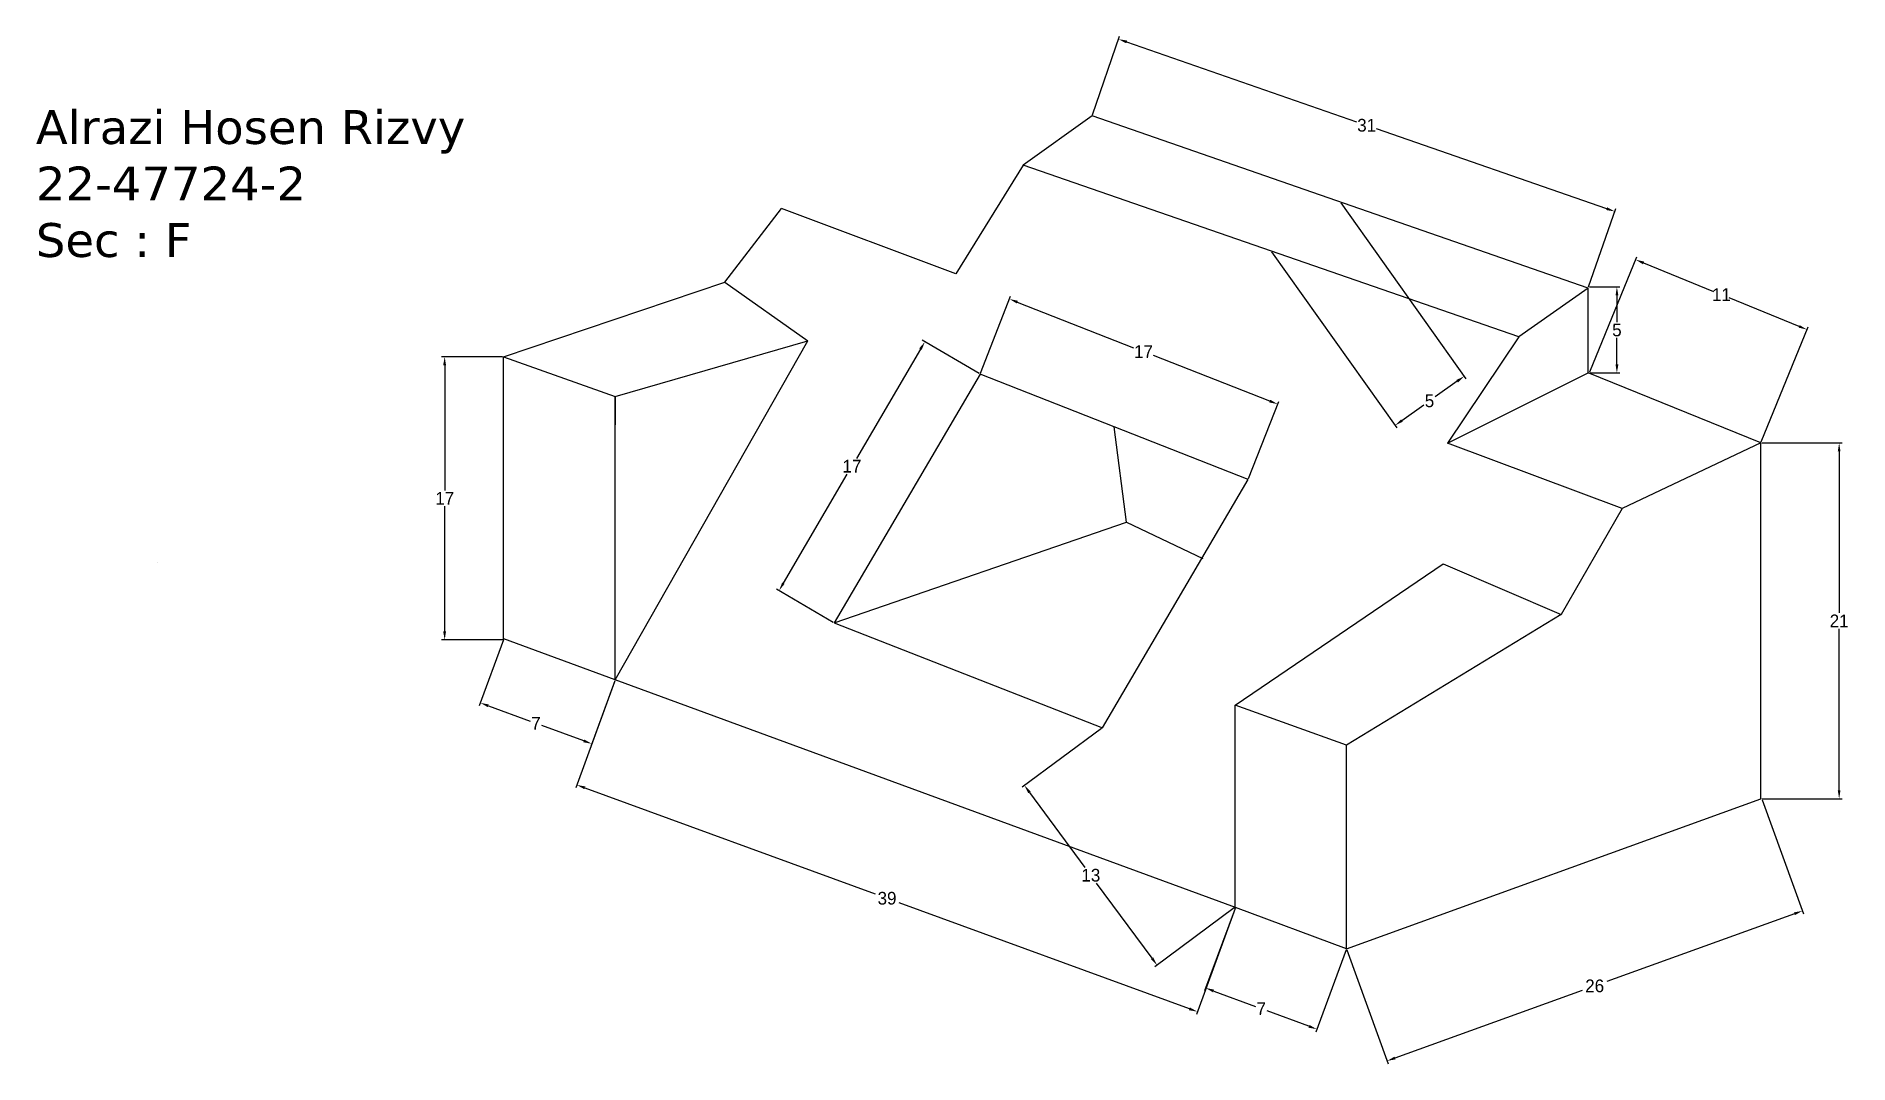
# Model space of a CAD drawing. Header units: inches. Extents: x -33 to 74, y 6 to 66.
import ezdxf

# ---------------------------------------------------------------- set-up
doc = ezdxf.new("R2010")
doc.units = ezdxf.units.IN
doc.header["$MEASUREMENT"] = 0
doc.dimstyles.get("Standard").update_dxf_attribs({"dimtxt": 0.75, "dimasz": 0.5, "dimexe": 0.18, "dimexo": 0.0625, "dimgap": 0.09, "dimtad": 0, "dimtih": 1, "dimtoh": 1, "dimdec": 0, "dimzin": 0, "dimdsep": 46, "dimtxsty": 'Standard', "dimcen": 0.09, "dimclrd": 4, "dimclre": 4, "dimclrt": 3, "dimadec": 0, "dimazin": 0, "dimtfac": 1, "dimtdec": 0, "dimtofl": 0, "dimtmove": 0, "dimatfit": 3, "dimfxl": 1, "dimtfillclr": 3, "dimtolj": 1, "dimtzin": 0, "dimarcsym": 0})

# ---------------------------------------------------------------- blocks, each defined once
blk = doc.blocks.new('*D2')
at = {"color": 4, "lineweight": -2}
for p, q in [((-4.96, 30.76), (-6.39, 26.87)), ((1.61, 28.35), (0.19, 24.46)), ((-5.85, 26.87), (-3.38, 25.96)), ((-0.22, 24.8), (-2.7, 25.71))]:
    blk.add_line(p, q, dxfattribs=at)
at = {"color": 4}
for points in [[(-5.83, 26.95), (-5.88, 26.79), (-6.32, 27.04)], [(-0.19, 24.88), (-0.25, 24.72), (0.25, 24.63)]]:
    blk.add_solid(points, dxfattribs=at)
at = {"layer": 'Defpoints', "color": 0}
for p in [(-4.94, 30.82), (1.63, 28.41), (0.25, 24.63)]:
    blk.add_point(p, dxfattribs=at)
at = {"color": 3, "insert": (-3.04, 25.84), "char_height": 0.75, "attachment_point": 5}
blk.add_mtext('\\A1;7', dxfattribs=at)
blk = doc.blocks.new('*D3')
at = {"color": 4, "lineweight": -2}
for p, q in [((1.59, 28.29), (-0.69, 22.03)), ((-0.16, 22.03), (16.97, 15.77)), ((35.53, 8.99), (18.4, 15.25)), ((38.22, 14.91), (35.94, 8.65))]:
    blk.add_line(p, q, dxfattribs=at)
at = {"color": 4}
for points in [[(-0.13, 22.11), (-0.19, 21.95), (-0.63, 22.2)], [(35.56, 9.07), (35.5, 8.91), (36, 8.82)]]:
    blk.add_solid(points, dxfattribs=at)
at = {"layer": 'Defpoints', "color": 0}
for p in [(1.61, 28.35), (38.24, 14.97), (36, 8.82)]:
    blk.add_point(p, dxfattribs=at)
at = {"color": 3, "insert": (17.68, 15.51), "char_height": 0.75, "attachment_point": 5}
blk.add_mtext('\\A1;39', dxfattribs=at)
blk = doc.blocks.new('*D4')
at = {"color": 4, "lineweight": -2}
for p, q in [((38.22, 14.91), (36.42, 10.05)), ((44.79, 12.48), (42.99, 7.62)), ((36.96, 10.04), (39.43, 9.13)), ((42.58, 7.96), (40.11, 8.88))]:
    blk.add_line(p, q, dxfattribs=at)
at = {"color": 4}
for points in [[(36.99, 10.12), (36.93, 9.96), (36.49, 10.22)], [(42.61, 8.04), (42.55, 7.88), (43.05, 7.79)]]:
    blk.add_solid(points, dxfattribs=at)
at = {"layer": 'Defpoints', "color": 0}
for p in [(38.24, 14.97), (44.81, 12.54), (43.05, 7.79)]:
    blk.add_point(p, dxfattribs=at)
at = {"color": 3, "insert": (39.77, 9), "char_height": 0.75, "attachment_point": 5}
blk.add_mtext('\\A1;7', dxfattribs=at)
blk = doc.blocks.new('*D5')
at = {"color": 4, "lineweight": -2}
for p, q in [((29.8, 61.74), (31.41, 66.37)), ((31.82, 66.04), (45.4, 61.32)), ((60.16, 56.2), (46.58, 60.92)), ((59.08, 51.58), (60.69, 56.21))]:
    blk.add_line(p, q, dxfattribs=at)
at = {"color": 4}
for points in [[(31.85, 66.12), (31.79, 65.96), (31.35, 66.2)], [(60.19, 56.28), (60.13, 56.12), (60.63, 56.04)]]:
    blk.add_solid(points, dxfattribs=at)
at = {"layer": 'Defpoints', "color": 0}
for p in [(29.78, 61.68), (60.63, 56.04), (59.06, 51.52)]:
    blk.add_point(p, dxfattribs=at)
at = {"color": 3, "insert": (45.99, 61.12), "char_height": 0.75, "attachment_point": 5}
blk.add_mtext('\\A1;31', dxfattribs=at)
blk = doc.blocks.new('*D6')
at = {"color": 4, "lineweight": -2}
for p, q in [((59.15, 51.58), (60.94, 51.58)), ((60.76, 51.08), (60.76, 49.51)), ((60.76, 47.01), (60.76, 48.58)), ((59.15, 46.51), (60.94, 46.51))]:
    blk.add_line(p, q, dxfattribs=at)
at = {"color": 4}
for points in [[(60.68, 51.08), (60.85, 51.08), (60.76, 51.58)], [(60.68, 47.01), (60.85, 47.01), (60.76, 46.51)]]:
    blk.add_solid(points, dxfattribs=at)
at = {"layer": 'Defpoints', "color": 0}
for p in [(59.08, 51.58), (59.08, 46.51), (60.76, 46.51)]:
    blk.add_point(p, dxfattribs=at)
at = {"color": 3, "insert": (60.76, 49.04), "char_height": 0.75, "attachment_point": 5}
blk.add_mtext('\\A1;5', dxfattribs=at)
blk = doc.blocks.new('*D7')
at = {"color": 4, "lineweight": -2}
for p, q in [((59.17, 46.57), (61.94, 53.36)), ((62.34, 53), (66.46, 51.32)), ((71.52, 49.25), (67.39, 50.94)), ((69.28, 42.44), (72.05, 49.23))]:
    blk.add_line(p, q, dxfattribs=at)
at = {"color": 4}
for points in [[(62.37, 53.08), (62.3, 52.92), (61.87, 53.19)], [(71.55, 49.33), (71.49, 49.18), (71.98, 49.07)]]:
    blk.add_solid(points, dxfattribs=at)
at = {"layer": 'Defpoints', "color": 0}
for p in [(71.98, 49.07), (59.15, 46.51), (69.26, 42.38)]:
    blk.add_point(p, dxfattribs=at)
at = {"color": 3, "insert": (66.93, 51.13), "char_height": 0.75, "attachment_point": 5}
blk.add_mtext('\\A1;11', dxfattribs=at)
blk = doc.blocks.new('*D8')
at = {"color": 4, "lineweight": -2}
for p, q in [((69.32, 42.38), (74.06, 42.38)), ((73.88, 41.88), (73.88, 32.35)), ((73.88, 21.88), (73.88, 31.42)), ((69.32, 21.38), (74.06, 21.38))]:
    blk.add_line(p, q, dxfattribs=at)
at = {"color": 4}
for points in [[(73.8, 41.88), (73.96, 41.88), (73.88, 42.38)], [(73.8, 21.88), (73.96, 21.88), (73.88, 21.38)]]:
    blk.add_solid(points, dxfattribs=at)
at = {"layer": 'Defpoints', "color": 0}
for p in [(69.26, 42.38), (69.26, 21.38), (73.88, 21.38)]:
    blk.add_point(p, dxfattribs=at)
at = {"color": 3, "insert": (73.88, 31.88), "char_height": 0.75, "attachment_point": 5}
blk.add_mtext('\\A1;21', dxfattribs=at)
blk = doc.blocks.new('*D9')
at = {"color": 4, "lineweight": -2}
for p, q in [((69.34, 21.33), (71.77, 14.6)), ((71.24, 14.6), (60.17, 10.6)), ((44.83, 12.48), (47.26, 5.75)), ((47.67, 6.09), (58.74, 10.09))]:
    blk.add_line(p, q, dxfattribs=at)
at = {"color": 4}
for points in [[(71.21, 14.68), (71.27, 14.52), (71.71, 14.77)], [(47.64, 6.17), (47.7, 6.01), (47.2, 5.92)]]:
    blk.add_solid(points, dxfattribs=at)
at = {"layer": 'Defpoints', "color": 0}
for p in [(69.32, 21.38), (71.71, 14.77), (44.81, 12.54)]:
    blk.add_point(p, dxfattribs=at)
at = {"color": 3, "insert": (59.45, 10.34), "char_height": 0.75, "attachment_point": 5}
blk.add_mtext('\\A1;26', dxfattribs=at)
blk = doc.blocks.new('*D10')
at = {"color": 4, "lineweight": -2}
for p, q in [((23.11, 46.47), (19.75, 48.44)), ((19.66, 47.91), (15.88, 41.47)), ((11.56, 34.1), (15.33, 40.54)), ((14.51, 31.79), (11.15, 33.76))]:
    blk.add_line(p, q, dxfattribs=at)
at = {"color": 4}
for points in [[(19.58, 47.96), (19.73, 47.87), (19.91, 48.34)], [(11.49, 34.14), (11.63, 34.06), (11.31, 33.67)]]:
    blk.add_solid(points, dxfattribs=at)
at = {"layer": 'Defpoints', "color": 0}
for p in [(19.91, 48.34), (23.17, 46.44), (14.56, 31.76)]:
    blk.add_point(p, dxfattribs=at)
at = {"color": 3, "insert": (15.61, 41.01), "char_height": 0.75, "attachment_point": 5}
blk.add_mtext('\\A1;17', dxfattribs=at)
blk = doc.blocks.new('*D11')
at = {"color": 4, "lineweight": -2}
for p, q in [((23.19, 46.49), (24.97, 51.04)), ((25.37, 50.69), (32.23, 48)), ((40.27, 44.85), (33.41, 47.54)), ((39.02, 40.29), (40.8, 44.83))]:
    blk.add_line(p, q, dxfattribs=at)
at = {"color": 4}
for points in [[(25.4, 50.77), (25.34, 50.61), (24.91, 50.87)], [(40.3, 44.93), (40.24, 44.77), (40.73, 44.67)]]:
    blk.add_solid(points, dxfattribs=at)
at = {"layer": 'Defpoints', "color": 0}
for p in [(23.17, 46.44), (40.73, 44.67), (38.99, 40.23)]:
    blk.add_point(p, dxfattribs=at)
at = {"color": 3, "insert": (32.82, 47.77), "char_height": 0.75, "attachment_point": 5}
blk.add_mtext('\\A1;17', dxfattribs=at)
blk = doc.blocks.new('*D12')
at = {"color": 4, "lineweight": -2}
for p, q in [((30.34, 25.53), (25.65, 22.06)), ((26.09, 21.76), (29.36, 17.33)), ((33.32, 11.97), (30.05, 16.4)), ((38.17, 14.94), (33.48, 11.47))]:
    blk.add_line(p, q, dxfattribs=at)
at = {"color": 4}
for points in [[(26.16, 21.81), (26.02, 21.71), (25.79, 22.17)], [(33.39, 12.02), (33.26, 11.93), (33.62, 11.57)]]:
    blk.add_solid(points, dxfattribs=at)
at = {"layer": 'Defpoints', "color": 0}
for p in [(30.39, 25.57), (38.22, 14.97), (33.62, 11.57)]:
    blk.add_point(p, dxfattribs=at)
at = {"color": 3, "insert": (29.71, 16.87), "char_height": 0.75, "attachment_point": 5}
blk.add_mtext('\\A1;13', dxfattribs=at)
blk = doc.blocks.new('*D13')
at = {"color": 4, "lineweight": -2}
for p, q in [((-5.02, 47.46), (-8.61, 47.46)), ((-8.43, 46.96), (-8.43, 39.58)), ((-8.43, 31.26), (-8.43, 38.65)), ((-5.02, 30.76), (-8.61, 30.76))]:
    blk.add_line(p, q, dxfattribs=at)
at = {"color": 4}
for points in [[(-8.52, 46.96), (-8.35, 46.96), (-8.43, 47.46)], [(-8.52, 31.26), (-8.35, 31.26), (-8.43, 30.76)]]:
    blk.add_solid(points, dxfattribs=at)
at = {"layer": 'Defpoints', "color": 0}
for p in [(-8.43, 47.46), (-4.96, 47.46), (-4.96, 30.76)]:
    blk.add_point(p, dxfattribs=at)
at = {"color": 3, "insert": (-8.43, 39.11), "char_height": 0.75, "attachment_point": 5}
blk.add_mtext('\\A1;17', dxfattribs=at)
blk = doc.blocks.new('*D14')
at = {"color": 4, "lineweight": -2}
for p, q in [((44.46, 56.55), (51.84, 46.16)), ((40.38, 53.65), (47.77, 43.27)), ((51.33, 46.02), (50.04, 45.1)), ((48.07, 43.7), (49.36, 44.62))]:
    blk.add_line(p, q, dxfattribs=at)
at = {"color": 4}
for points in [[(51.28, 46.09), (51.38, 45.95), (51.74, 46.31)], [(48.02, 43.77), (48.12, 43.63), (47.66, 43.41)]]:
    blk.add_solid(points, dxfattribs=at)
at = {"layer": 'Defpoints', "color": 0}
for p in [(44.42, 56.6), (40.35, 53.7), (51.74, 46.31)]:
    blk.add_point(p, dxfattribs=at)
at = {"color": 3, "insert": (49.7, 44.86), "char_height": 0.75, "attachment_point": 5}
blk.add_mtext('\\A1;5', dxfattribs=at)

msp = doc.modelspace()

# ---------------------------------------------------------------- linework, layer by layer
for p, q in [((29.78, 61.68), (25.72, 58.76)), ((59.06, 51.52), (29.78, 61.68)), ((25.72, 58.76), (21.75, 52.35)), ((54.97, 48.64), (25.72, 58.76)), ((8.1, 51.86), (11.45, 56.22)), ((21.75, 52.35), (11.45, 56.22)), ((-4.96, 47.46), (8.1, 51.86)), ((8.1, 51.86), (13, 48.41)), ((59.06, 51.52), (54.97, 48.64)), ((59.06, 46.52), (59.06, 51.52)), ((59.06, 51.52), (59.06, 51.52)), ((1.63, 28.41), (13, 48.41)), ((1.63, 45.11), (13, 48.41)), ((54.97, 48.64), (50.77, 42.37)), ((54.97, 48.64), (54.97, 48.64)), ((-4.96, 30.76), (-4.96, 47.46)), ((-4.96, 47.46), (1.63, 45.11)), ((23.17, 46.44), (14.56, 31.76)), ((38.99, 40.23), (23.17, 46.44)), ((69.26, 42.38), (59.06, 46.52)), ((1.63, 28.41), (1.63, 45.11)), ((1.63, 45.11), (1.63, 43.45)), ((31.81, 37.71), (31.08, 43.33)), ((69.26, 42.38), (61.07, 38.51)), ((69.26, 21.38), (69.26, 42.38)), ((30.39, 25.57), (38.99, 40.23)), ((14.56, 31.76), (31.81, 37.71)), ((31.81, 37.71), (36.32, 35.56)), ((61.07, 38.51), (57.48, 32.26)), ((-25.38, 35.33), (-25.38, 35.33)), ((57.48, 32.26), (44.81, 24.54)), ((14.56, 31.76), (30.39, 25.57)), ((1.63, 28.41), (-4.94, 30.82)), ((38.22, 14.91), (38.22, 26.91)), ((44.81, 12.54), (44.81, 24.54)), ((44.81, 12.54), (69.26, 21.38))]:
    msp.add_line(p, q)
for points in [[(61.07, 38.51), (50.77, 42.37), (59.06, 46.52)], [(38.22, 26.91), (50.5, 35.24), (57.48, 32.26)], [(44.81, 12.54), (38.24, 14.97), (1.63, 28.41)], [(44.81, 24.54), (38.22, 26.91)]]:
    msp.add_lwpolyline(points)

# ---------------------------------------------------------------- texts
at = {"insert": (-32.56, 62.02), "char_height": 2, "attachment_point": 1}
msp.add_mtext('{\\fVerdana|b0|i0|c0|p34;\\C4;Alrazi Hosen Rizvy\\P22-47724-2\\PSec : F}', dxfattribs=at)

# ---------------------------------------------------------------- dimensions: what is measured, and where the dimension line sits
for p1, p2, distance, picture, middle in [((29.78, 61.68), (59.06, 51.52), 4.78, '*D5', (45.99, 61.12)), ((40.35, 53.7), (44.42, 56.6), -12.63, '*D14', (49.7, 44.86)), ((59.15, 46.51), (69.26, 42.38), 7.22, '*D7', (66.93, 51.13)), ((59.08, 51.58), (59.08, 46.51), 1.68, '*D6', (60.76, 49.04)), ((23.17, 46.44), (38.99, 40.23), 4.76, '*D11', (32.82, 47.77)), ((14.56, 31.76), (23.17, 46.44), 3.78, '*D10', (15.61, 41.01)), ((-4.96, 30.76), (-4.96, 47.46), 3.48, '*D13', (-8.43, 39.11)), ((69.26, 42.38), (69.26, 21.38), 4.62, '*D8', (73.88, 31.88)), ((-4.94, 30.82), (1.63, 28.41), -4.02, '*D2', (-3.04, 25.84)), ((1.61, 28.35), (38.24, 14.97), -6.54, '*D3', (17.68, 15.51)), ((30.39, 25.57), (38.22, 14.97), -5.72, '*D12', (29.71, 16.87)), ((44.81, 12.54), (69.32, 21.38), -7.03, '*D9', (59.45, 10.34)), ((38.24, 14.97), (44.81, 12.54), -5.06, '*D4', (39.77, 9))]:
    dim = msp.add_aligned_dim(p1=p1, p2=p2, distance=distance, dimstyle='Standard')
    dim.commit()
    dim.dimension.update_dxf_attribs({"geometry": picture, "text_midpoint": middle})

doc.saveas('drawing.dxf')
